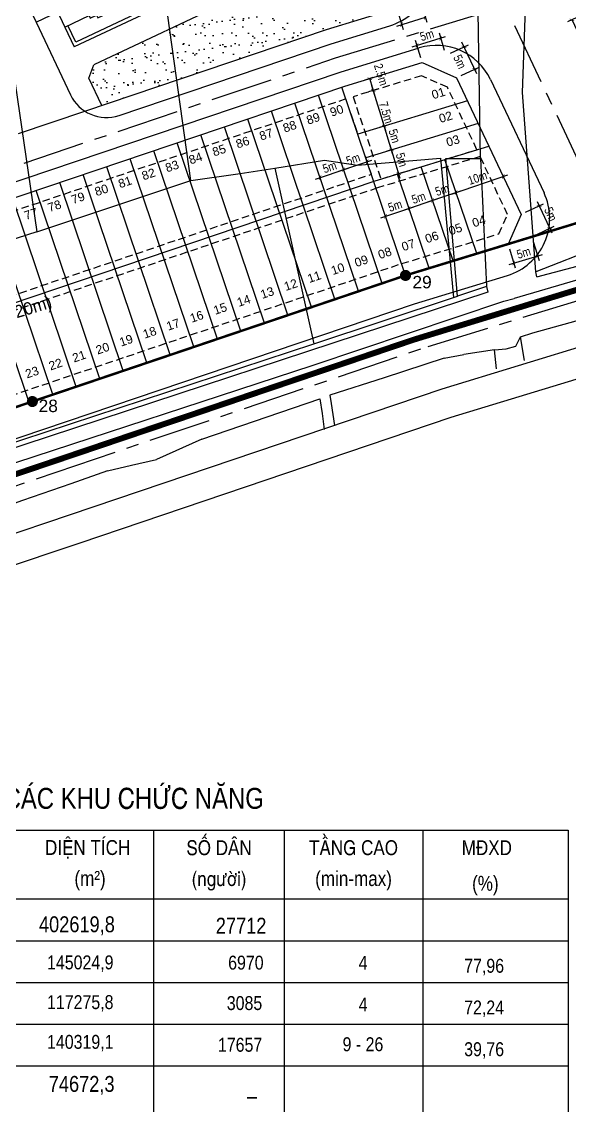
# Model space of a CAD drawing. Extents: x 597165 to 598689, y 1181586 to 1183364.
# Drawn here: x 597577.6 to 597688.1, y 1181884.2 to 1182102.6 of the extents above; entities that cross this region are included whole.
import ezdxf
from ezdxf.enums import TextEntityAlignment as Align

# ---------------------------------------------------------------- set-up
doc = ezdxf.new("R2010")
doc.units = 0
doc.header["$MEASUREMENT"] = 0
for name, pattern in [('CENTER', [2, 1.25, -0.25, 0.25, -0.25]), ('DASHED', [0.75, 0.5, -0.25]), ('LOGIOI', [4, 3, -1])]:
    doc.linetypes.add(name, pattern=pattern)
doc.layers.get('0').update_dxf_attribs({"linetype": 'CONTINUOUS'})
doc.layers.get('DEFPOINTS').update_dxf_attribs({"color": 8, "linetype": 'CONTINUOUS'})
for name, color, linetype in [('CGXD', 3, 'CONTINUOUS'), ('DIM-T', 7, 'CONTINUOUS'), ('DTEXT', 7, 'CONTINUOUS'), ('DTEXT-TENLO', 4, 'CONTINUOUS'), ('GT-QLO50-D', 6, 'CONTINUOUS'), ('HA-CAY-XANH-KO', 3, 'CONTINUOUS'), ('MOCRANH', 7, 'CONTINUOUS'), ('NEN-HT', 8, 'CONTINUOUS'), ('NET-04', 4, 'CONTINUOUS'), ('NET-LENGOAI', 4, 'CONTINUOUS'), ('NET-LETRONG', 5, 'CONTINUOUS'), ('NET-LO-GIOI-DIEN-GIOI', 7, 'CENTER'), ('NET-PLO', 2, 'CONTINUOUS'), ('NET-TIM', 2, 'CENTER'), ('RANH_QUY_HOACH', 7, 'LOGIOI'), ('RANHGIAODAT', 150, 'LOGIOI'), ('TEXT-SOLO', 7, 'CONTINUOUS')]:
    doc.layers.add(name, color=color, linetype=linetype)
doc.styles.add('AVO', font='VHELVEN.TTF')
doc.styles.add('VHEL-C-B', font='VHELVCB.TTF')
doc.styles.add('VHEL-C-R', font='VHELVCN.TTF')
doc.styles.add('VHELC-R', font='VHELVCN.TTF')
doc.styles.add('VHELVEB', font='VHELVEB.TTF')
doc.styles.add('VTIMES-R', font='VAPTIMN.TTF')
doc.dimstyles.new('TL1000', dxfattribs={"dimscale": 0, "dimtxt": 2, "dimasz": 0.7, "dimexe": 1, "dimexo": 1, "dimgap": 0.5, "dimtad": 1, "dimdec": 1, "dimzin": 12, "dimtxsty": 'VHEL-C-R', "dimblk1": 'ARCHTICK', "dimblk2": 'ARCHTICK', "dimsah": 1, "dimcen": -0.09, "dimdle": 1, "dimclrd": 256, "dimclre": 256, "dimclrt": 256, "dimazin": 3, "dimtfac": 0.005, "dimtdec": 1, "dimtix": 1, "dimtmove": 0, "dimatfit": 3, "dimtolj": 1, "dimtzin": 0})

# ---------------------------------------------------------------- blocks, each defined once
blk = doc.blocks.new('A$C4397129B')
at = {"layer": 'NET-04', "linetype": 'CONTINUOUS'}
for p, q in [((2.3, 20), (2.3, 19.4)), ((3.7, 20), (2.3, 20)), ((3.7, 20.6), (3.7, 20)), ((11.7, 20.6), (3.7, 20.6)), ((11.7, 20), (11.7, 20.6)), ((13.1, 20), (11.7, 20)), ((13.1, 19.4), (13.1, 20)), ((17.5, 20), (17.5, 19.4)), ((18.9, 20), (17.5, 20)), ((18.9, 20.6), (18.9, 20)), ((26.9, 20.6), (18.9, 20.6)), ((26.9, 20), (26.9, 20.6)), ((28.3, 20), (26.9, 20)), ((28.3, 19.4), (28.3, 20)), ((0, 19.4), (0, 1.2)), ((2.3, 19.4), (0, 19.4)), ((13.9, 19.4), (13.1, 19.4)), ((13.9, 16.5), (13.9, 19.4)), ((16.7, 19.4), (16.7, 16.5)), ((17.5, 19.4), (16.7, 19.4)), ((29.1, 19.4), (28.3, 19.4)), ((29.1, 14.3), (29.1, 19.4)), ((16.7, 16.5), (13.9, 16.5)), ((30.5, 14.3), (29.1, 14.3)), ((30.5, 2.7), (30.5, 14.3)), ((29.1, 2.7), (30.5, 2.7)), ((29.1, 1.2), (29.1, 2.7)), ((0, 1.2), (5.4, 1.2)), ((5.4, 1.2), (5.4, 0.6)), ((5.4, 0.6), (6.8, 0.6)), ((6.8, 0.6), (6.8, 0)), ((6.8, 0), (11.9, 0)), ((11.9, 2.1), (18.7, 2.1)), ((11.9, 0), (11.9, 2.1)), ((18.7, 2.1), (18.7, 0)), ((18.7, 0), (23.8, 0)), ((23.8, 0.6), (25.2, 0.6)), ((23.8, 0), (23.8, 0.6)), ((25.2, 1.2), (29.1, 1.2)), ((25.2, 0.6), (25.2, 1.2))]:
    blk.add_line(p, q, dxfattribs=at)
blk = doc.blocks.new('_ARCHTICK')
at = {"color": 0, "linetype": 'BYBLOCK', "const_width": 0.15}
blk.add_lwpolyline([(-0.5, -0.5), (0.5, 0.5)], dxfattribs=at)
blk = doc.blocks.new('*D492')
at = {"linetype": 'BYBLOCK'}
for p, q in [((597653.08, 1182077.08), (597651.11, 1182076.48)), ((597653.82, 1182071.03), (597651.77, 1182077.72)), ((597654.54, 1182072.3), (597652.57, 1182071.69))]:
    blk.add_line(p, q, dxfattribs=at)
at = {"layer": 'DEFPOINTS', "color": 0, "linetype": 'BYBLOCK'}
for p in [(597652.07, 1182076.77), (597654.04, 1182077.37), (597655.5, 1182072.59)]:
    blk.add_point(p, dxfattribs=at)
at = {"linetype": 'BYBLOCK', "xscale": 0.7, "yscale": 0.7, "zscale": 0.7}
for p, rotation in [((597652.07, 1182076.77), 106.9960551051379), ((597653.53, 1182071.99), 286.9960551051379)]:
    blk.add_blockref('_ARCHTICK', p, dxfattribs=dict(at, rotation=rotation))
at = {"linetype": 'BYBLOCK', "insert": (597654.13, 1182074.78), "char_height": 1.75, "attachment_point": 5, "rotation": 286.9961, "style": 'VHEL-C-R'}
blk.add_mtext('\\A1;5m', dxfattribs=at)
blk = doc.blocks.new('*D491')
at = {"linetype": 'BYBLOCK'}
for p, q in [((597652.36, 1182075.81), (597650.31, 1182082.51)), ((597650.97, 1182081.66), (597649.65, 1182081.26)), ((597653.08, 1182077.08), (597651.11, 1182076.48))]:
    blk.add_line(p, q, dxfattribs=at)
at = {"layer": 'DEFPOINTS', "color": 0, "linetype": 'BYBLOCK'}
for p in [(597650.61, 1182081.55), (597651.93, 1182081.95), (597654.04, 1182077.37)]:
    blk.add_point(p, dxfattribs=at)
at = {"linetype": 'BYBLOCK', "xscale": 0.7, "yscale": 0.7, "zscale": 0.7}
for p, rotation in [((597650.61, 1182081.55), 106.996055105138), ((597652.07, 1182076.77), 286.996055105138)]:
    blk.add_blockref('_ARCHTICK', p, dxfattribs=dict(at, rotation=rotation))
at = {"linetype": 'BYBLOCK', "insert": (597652.67, 1182079.57), "char_height": 1.75, "attachment_point": 5, "rotation": 286.9961, "style": 'VHEL-C-R'}
blk.add_mtext('\\A1;5m', dxfattribs=at)
blk = doc.blocks.new('*D490')
at = {"linetype": 'BYBLOCK'}
for p, q in [((597649.43, 1182089.03), (597647.46, 1182088.43)), ((597650.9, 1182080.59), (597648.12, 1182089.68)), ((597650.97, 1182081.66), (597649.65, 1182081.26))]:
    blk.add_line(p, q, dxfattribs=at)
at = {"layer": 'DEFPOINTS', "color": 0, "linetype": 'BYBLOCK'}
for p in [(597650.39, 1182089.33), (597648.41, 1182088.72), (597651.93, 1182081.95)]:
    blk.add_point(p, dxfattribs=at)
at = {"linetype": 'BYBLOCK', "xscale": 0.7, "yscale": 0.7, "zscale": 0.7}
for p, rotation in [((597648.41, 1182088.72), 106.996055105138), ((597650.61, 1182081.55), 286.996055105138)]:
    blk.add_blockref('_ARCHTICK', p, dxfattribs=dict(at, rotation=rotation))
at = {"linetype": 'BYBLOCK', "insert": (597651, 1182084.3), "char_height": 1.75, "attachment_point": 5, "rotation": 286.9961, "style": 'VHEL-C-R'}
blk.add_mtext('\\A1;7.5m', dxfattribs=at)
blk = doc.blocks.new('*D489')
at = {"linetype": 'BYBLOCK'}
for p, q in [((597648.33, 1182091.31), (597646.73, 1182090.82)), ((597648.71, 1182087.77), (597647.68, 1182091.11)), ((597649.43, 1182089.03), (597647.46, 1182088.43))]:
    blk.add_line(p, q, dxfattribs=at)
at = {"layer": 'DEFPOINTS', "color": 0, "linetype": 'BYBLOCK'}
for p in [(597647.68, 1182091.11), (597649.28, 1182091.6), (597650.39, 1182089.33)]:
    blk.add_point(p, dxfattribs=at)
at = {"linetype": 'BYBLOCK', "xscale": 0.7, "yscale": 0.7, "zscale": 0.7}
for p, rotation in [((597647.68, 1182091.11), 106.996055105138), ((597648.41, 1182088.72), 286.996055105138)]:
    blk.add_blockref('_ARCHTICK', p, dxfattribs=dict(at, rotation=rotation))
at = {"linetype": 'BYBLOCK', "insert": (597649.97, 1182091.93), "char_height": 1.75, "attachment_point": 5, "rotation": 286.9961, "style": 'VHEL-C-R'}
blk.add_mtext('\\A1;2.5m', dxfattribs=at)
blk = doc.blocks.new('*D488')
at = {"linetype": 'BYBLOCK'}
blk.add_line((597636.74, 1182070.87), (597643.37, 1182073.11), dxfattribs=at)
at = {"layer": 'DEFPOINTS', "color": 0, "linetype": 'BYBLOCK'}
for p in [(597642.42, 1182072.79), (597642.42, 1182072.79), (597637.68, 1182071.19)]:
    blk.add_point(p, dxfattribs=at)
at = {"linetype": 'BYBLOCK', "xscale": 0.7, "yscale": 0.7, "zscale": 0.7}
for p, rotation in [((597637.68, 1182071.19), 198.6650887032449), ((597642.42, 1182072.79), 18.66508870324494)]:
    blk.add_blockref('_ARCHTICK', p, dxfattribs=dict(at, rotation=rotation))
at = {"linetype": 'BYBLOCK', "insert": (597639.61, 1182073.31), "char_height": 1.75, "attachment_point": 5, "rotation": 18.6651, "style": 'VHEL-C-R'}
blk.add_mtext('\\A1;5m', dxfattribs=at)
blk = doc.blocks.new('*D487')
at = {"linetype": 'BYBLOCK'}
blk.add_line((597641.47, 1182072.47), (597648.11, 1182074.71), dxfattribs=at)
at = {"layer": 'DEFPOINTS', "color": 0, "linetype": 'BYBLOCK'}
for p in [(597647.16, 1182074.39), (597647.16, 1182074.39), (597642.42, 1182072.79)]:
    blk.add_point(p, dxfattribs=at)
at = {"linetype": 'BYBLOCK', "xscale": 0.7, "yscale": 0.7, "zscale": 0.7}
for p, rotation in [((597647.16, 1182074.39), 18.66508870324494), ((597642.42, 1182072.79), 198.6650887032449)]:
    blk.add_blockref('_ARCHTICK', p, dxfattribs=dict(at, rotation=rotation))
at = {"linetype": 'BYBLOCK', "insert": (597644.34, 1182074.91), "char_height": 1.75, "attachment_point": 5, "rotation": 18.6651, "style": 'VHEL-C-R'}
blk.add_mtext('\\A1;5m', dxfattribs=at)
blk = doc.blocks.new('*D229')
at = {"linetype": 'BYBLOCK'}
blk.add_line((597649.92, 1182063.08), (597656.55, 1182065.32), dxfattribs=at)
at = {"layer": 'DEFPOINTS', "color": 0, "linetype": 'BYBLOCK'}
for p in [(597655.61, 1182065), (597655.61, 1182065), (597650.87, 1182063.4)]:
    blk.add_point(p, dxfattribs=at)
at = {"linetype": 'BYBLOCK', "xscale": 0.7, "yscale": 0.7, "zscale": 0.7}
for p, rotation in [((597655.61, 1182065), 18.66508870324489), ((597650.87, 1182063.4), 198.6650887032449)]:
    blk.add_blockref('_ARCHTICK', p, dxfattribs=dict(at, rotation=rotation))
at = {"linetype": 'BYBLOCK', "insert": (597652.79, 1182065.52), "char_height": 1.75, "attachment_point": 5, "rotation": 18.6651, "style": 'VHEL-C-R'}
blk.add_mtext('\\A1;5m', dxfattribs=at)
blk = doc.blocks.new('*D228')
at = {"linetype": 'BYBLOCK'}
blk.add_line((597654.66, 1182064.68), (597661.29, 1182066.92), dxfattribs=at)
at = {"layer": 'DEFPOINTS', "color": 0, "linetype": 'BYBLOCK'}
for p in [(597655.61, 1182065), (597660.34, 1182066.6), (597660.34, 1182066.6)]:
    blk.add_point(p, dxfattribs=at)
at = {"linetype": 'BYBLOCK', "xscale": 0.7, "yscale": 0.7, "zscale": 0.7}
for p, rotation in [((597660.34, 1182066.6), 18.66508870324489), ((597655.61, 1182065), 198.6650887032449)]:
    blk.add_blockref('_ARCHTICK', p, dxfattribs=dict(at, rotation=rotation))
at = {"linetype": 'BYBLOCK', "insert": (597657.53, 1182067.12), "char_height": 1.75, "attachment_point": 5, "rotation": 18.6651, "style": 'VHEL-C-R'}
blk.add_mtext('\\A1;5m', dxfattribs=at)
blk = doc.blocks.new('*D227')
at = {"linetype": 'BYBLOCK'}
blk.add_line((597659.4, 1182066.28), (597666.03, 1182068.52), dxfattribs=at)
at = {"layer": 'DEFPOINTS', "color": 0, "linetype": 'BYBLOCK'}
for p in [(597665.08, 1182068.2), (597665.08, 1182068.2), (597660.34, 1182066.6)]:
    blk.add_point(p, dxfattribs=at)
at = {"linetype": 'BYBLOCK', "xscale": 0.7, "yscale": 0.7, "zscale": 0.7}
for p, rotation in [((597660.34, 1182066.6), 198.6650887032449), ((597665.08, 1182068.2), 18.66508870324489)]:
    blk.add_blockref('_ARCHTICK', p, dxfattribs=dict(at, rotation=rotation))
at = {"linetype": 'BYBLOCK', "insert": (597662.27, 1182068.72), "char_height": 1.75, "attachment_point": 5, "rotation": 18.6651, "style": 'VHEL-C-R'}
blk.add_mtext('\\A1;5m', dxfattribs=at)
blk = doc.blocks.new('*D226')
at = {"linetype": 'BYBLOCK'}
blk.add_line((597664.13, 1182067.88), (597675.53, 1182071.73), dxfattribs=at)
at = {"layer": 'DEFPOINTS', "color": 0, "linetype": 'BYBLOCK'}
for p in [(597674.58, 1182071.41), (597674.58, 1182071.41), (597665.08, 1182068.2)]:
    blk.add_point(p, dxfattribs=at)
at = {"linetype": 'BYBLOCK', "xscale": 0.7, "yscale": 0.7, "zscale": 0.7}
for p, rotation in [((597674.58, 1182071.41), 18.66508870324489), ((597665.08, 1182068.2), 198.6650887032449)]:
    blk.add_blockref('_ARCHTICK', p, dxfattribs=dict(at, rotation=rotation))
at = {"linetype": 'BYBLOCK', "insert": (597669.39, 1182071.13), "char_height": 1.75, "attachment_point": 5, "rotation": 18.6651, "style": 'VHEL-C-R'}
blk.add_mtext('\\A1;10m', dxfattribs=at)
blk = doc.blocks.new('*D65')
at = {"linetype": 'BYBLOCK'}
for p, q in [((597653.39, 1182104.36), (597654.41, 1182101.04)), ((597658.17, 1182105.82), (597659.19, 1182102.5)), ((597653.16, 1182101.7), (597658.9, 1182103.46))]:
    blk.add_line(p, q, dxfattribs=at)
at = {"layer": 'DEFPOINTS', "color": 0, "linetype": 'BYBLOCK'}
for p in [(597657.88, 1182106.78), (597653.1, 1182105.32), (597658.9, 1182103.46)]:
    blk.add_point(p, dxfattribs=at)
at = {"linetype": 'BYBLOCK', "xscale": 0.7, "yscale": 0.7, "zscale": 0.7}
for p, rotation in [((597654.11, 1182102), 196.9960551121711), ((597658.9, 1182103.46), 16.9960551121711)]:
    blk.add_blockref('_ARCHTICK', p, dxfattribs=dict(at, rotation=rotation))
at = {"linetype": 'BYBLOCK', "insert": (597655.8, 1182105.45), "char_height": 1.75, "attachment_point": 5, "rotation": 16.9961, "style": 'VHEL-C-R'}
blk.add_mtext('\\A1;5m', dxfattribs=at)
blk = doc.blocks.new('*D64')
at = {"linetype": 'BYBLOCK'}
for p, q in [((597663.96, 1182096.24), (597667.58, 1182097.95)), ((597669.24, 1182092.1), (597666.25, 1182098.43)), ((597666.1, 1182091.72), (597669.72, 1182093.43))]:
    blk.add_line(p, q, dxfattribs=at)
at = {"layer": 'DEFPOINTS', "color": 0, "linetype": 'BYBLOCK'}
for p in [(597663.06, 1182095.81), (597666.68, 1182097.52), (597665.19, 1182091.29)]:
    blk.add_point(p, dxfattribs=at)
at = {"linetype": 'BYBLOCK', "xscale": 0.7, "yscale": 0.7, "zscale": 0.7}
for p, rotation in [((597666.68, 1182097.52), 115.2825172538964), ((597668.81, 1182093), 295.2825172538964)]:
    blk.add_blockref('_ARCHTICK', p, dxfattribs=dict(at, rotation=rotation))
at = {"linetype": 'BYBLOCK', "insert": (597665.83, 1182094.52), "char_height": 1.75, "attachment_point": 5, "rotation": 295.2825, "style": 'VHEL-C-R'}
blk.add_mtext('\\A1;5m', dxfattribs=at)
blk = doc.blocks.new('*D63')
at = {"linetype": 'BYBLOCK'}
for p, q in [((597662.77, 1182096.77), (597661.71, 1182100.24)), ((597656.26, 1182097.53), (597662.96, 1182099.57)), ((597657.99, 1182095.31), (597656.93, 1182098.78))]:
    blk.add_line(p, q, dxfattribs=at)
at = {"layer": 'DEFPOINTS', "color": 0, "linetype": 'BYBLOCK'}
for p in [(597662, 1182099.28), (597663.06, 1182095.81), (597658.28, 1182094.35)]:
    blk.add_point(p, dxfattribs=at)
at = {"linetype": 'BYBLOCK', "xscale": 0.7, "yscale": 0.7, "zscale": 0.7}
for p, rotation in [((597657.22, 1182097.82), 196.9960551177175), ((597662, 1182099.28), 16.99605511771747)]:
    blk.add_blockref('_ARCHTICK', p, dxfattribs=dict(at, rotation=rotation))
at = {"linetype": 'BYBLOCK', "insert": (597659.2, 1182099.88), "char_height": 1.75, "attachment_point": 5, "rotation": 16.9961, "style": 'VHEL-C-R'}
blk.add_mtext('\\A1;5m', dxfattribs=at)
blk = doc.blocks.new('*D62')
at = {"linetype": 'BYBLOCK'}
for p, q in [((597679.09, 1182064.21), (597682.71, 1182065.92)), ((597681.38, 1182066.4), (597684.37, 1182060.07)), ((597681.23, 1182059.69), (597684.84, 1182061.4))]:
    blk.add_line(p, q, dxfattribs=at)
at = {"layer": 'DEFPOINTS', "color": 0, "linetype": 'BYBLOCK'}
for p in [(597678.19, 1182063.78), (597683.94, 1182060.97), (597680.32, 1182059.26)]:
    blk.add_point(p, dxfattribs=at)
at = {"linetype": 'BYBLOCK', "xscale": 0.7, "yscale": 0.7, "zscale": 0.7}
for p, rotation in [((597681.8, 1182065.49), 115.2825172527569), ((597683.94, 1182060.97), 295.2825172527569)]:
    blk.add_blockref('_ARCHTICK', p, dxfattribs=dict(at, rotation=rotation))
at = {"linetype": 'BYBLOCK', "insert": (597684.13, 1182063.83), "char_height": 1.75, "attachment_point": 5, "rotation": 295.2825, "style": 'VHEL-C-R'}
blk.add_mtext('\\A1;5m', dxfattribs=at)
blk = doc.blocks.new('*D61')
at = {"linetype": 'BYBLOCK'}
for p, q in [((597680.62, 1182058.31), (597681.78, 1182054.48)), ((597675.83, 1182056.84), (597677, 1182053.02)), ((597675.75, 1182053.68), (597682.45, 1182055.73))]:
    blk.add_line(p, q, dxfattribs=at)
at = {"layer": 'DEFPOINTS', "color": 0, "linetype": 'BYBLOCK'}
for p in [(597680.32, 1182059.26), (597675.54, 1182057.8), (597681.49, 1182055.44)]:
    blk.add_point(p, dxfattribs=at)
at = {"linetype": 'BYBLOCK', "xscale": 0.7, "yscale": 0.7, "zscale": 0.7}
for p, rotation in [((597676.71, 1182053.98), 196.9960551071214), ((597681.49, 1182055.44), 16.99605510712146)]:
    blk.add_blockref('_ARCHTICK', p, dxfattribs=dict(at, rotation=rotation))
at = {"linetype": 'BYBLOCK', "insert": (597678.69, 1182056.04), "char_height": 1.75, "attachment_point": 5, "rotation": 16.9961, "style": 'VHEL-C-R'}
blk.add_mtext('\\A1;5m', dxfattribs=at)
blk = doc.blocks.new('*D60')
at = {"linetype": 'BYBLOCK'}
for p, q in [((597691.15, 1182104.25), (597687.53, 1182102.54)), ((597691, 1182097.54), (597688.43, 1182102.97)), ((597693.28, 1182099.73), (597689.67, 1182098.02))]:
    blk.add_line(p, q, dxfattribs=at)
at = {"layer": 'DEFPOINTS', "color": 0, "linetype": 'BYBLOCK'}
for p in [(597692.05, 1182104.67), (597688.43, 1182102.97), (597694.19, 1182100.15)]:
    blk.add_point(p, dxfattribs=at)
at = {"linetype": 'BYBLOCK', "xscale": 0.7, "yscale": 0.7, "zscale": 0.7}
for p, rotation in [((597688.43, 1182102.97), 115.2825172514839), ((597690.57, 1182098.44), 295.2825172514839)]:
    blk.add_blockref('_ARCHTICK', p, dxfattribs=dict(at, rotation=rotation))
at = {"linetype": 'BYBLOCK', "insert": (597692.52, 1182101.88), "char_height": 1.75, "attachment_point": 5, "rotation": 295.2825, "style": 'VHEL-C-R'}
blk.add_mtext('\\A1;5m', dxfattribs=at)

msp = doc.modelspace()

# ---------------------------------------------------------------- hatches: boundary and pattern name
at = {"layer": 'HA-CAY-XANH-KO'}
h = msp.add_hatch(dxfattribs=at)
h.set_pattern_fill('AR-SAND', color=256, scale=2, angle=359.765823, style=0)
h.set_pattern_definition([(37.26582263, (0, 0), (-0.11023521, 3.854130278), [0, -3.04, 0, -3.4, 0, -3.25]), (7.26582263, (0, 0), (3.562592942, 5.629778284), [0, -1.64, 0, -2.74, 0, -1.05]), (327.26582263, (-2.46, 0.01), (6.228277961, -0.014137947), [0, -1, 0, -3.6, 0, -4.7]), (317.26582263, (-2.46, 0.01), (6.019377384, 1.73076346), [0, -0.5, 0, -2.36, 0, -2.7])])
h.paths.add_polyline_path([(597574.6562, 1182079.2724), (597569.0032, 1182091.2409), (597566.3406, 1182092.1951), (597512.0878, 1182066.5702), (597511.1336, 1182063.9076), (597513.6156, 1182058.6527)])
h.paths.add_polyline_path([(597638.9698, 1182100.9977), (597653.0986, 1182105.3162), (597654.1407, 1182107.6723), (597649.0099, 1182118.5352), (597646.3473, 1182119.4895), (597592.0945, 1182093.8645), (597591.1403, 1182091.202), (597593.7314, 1182085.716)])

# ---------------------------------------------------------------- linework, layer by layer
at = {"layer": 'CGXD', "linetype": 'DASHED', "ltscale": 3}
for points in [[(597663.3318, 1182089.382), (597658.1179, 1182091.6882), (597644.3227, 1182087.4716), (597649.9257, 1182070.885), (597669.275, 1182076.7992)], [(597648.0133, 1182071.8594), (597642.8927, 1182087.0179), (597486.325, 1182034.1289), (597447.1813, 1182018.0054), (597442.9259, 1182015.5157), (597442.0231, 1182013.1838), (597448.2155, 1182000.0733), (597454.3023, 1182003.6344), (597491.9381, 1182019.1368)], [(597654.1285, 1182053.8703), (597673.7172, 1182059.8577), (597675.4386, 1182063.7495), (597669.9223, 1182075.4285), (597649.2287, 1182069.1034), (597492.9906, 1182016.3258), (597455.6375, 1182000.9398), (597449.5018, 1181997.35), (597454.8574, 1181986.0112), (597459.0385, 1181984.3924), (597462.7584, 1181986.5688), (597498.6037, 1182001.3337)]]:
    msp.add_lwpolyline(points, close=True, dxfattribs=at)
at = {"layer": 'DTEXT', "color": 5}
for p, q in [((597465.3123, 1181939.8144), (597687.6639, 1181939.8006)), ((597687.6639, 1181939.7989), (597687.6696, 1181804.1161)), ((597465.3123, 1181925.9497), (597687.6642, 1181925.9359)), ((597465.3123, 1181917.5497), (597687.6644, 1181917.5359)), ((597465.3169, 1181892.3552), (597687.5959, 1181892.3397)), ((597465.3169, 1181892.3552), (597687.6693, 1181892.3414)), ((597465.3169, 1181892.3552), (597687.5959, 1181892.3397)), ((597465.3169, 1181892.3552), (597687.6693, 1181892.3414)), ((597465.3169, 1181892.3552), (597687.6685, 1181892.3406))]:
    msp.add_line(p, q, dxfattribs=at)
at = {"layer": 'DTEXT', "color": 3}
for p, q in [((597604.1175, 1181939.7804), (597604.1232, 1181804.1161)), ((597630.4509, 1181939.7494), (597630.4565, 1181804.1161)), ((597658.3976, 1181939.7989), (597658.4032, 1181804.1161)), ((597465.3129, 1181909.1507), (597687.6645, 1181909.136)), ((597465.3871, 1181909.1516), (597687.6648, 1181909.1369)), ((597465.3872, 1181900.7534), (597687.6649, 1181900.7387))]:
    msp.add_line(p, q, dxfattribs=at)
at = {"layer": 'GT-QLO50-D'}
for p, q in [((597664.0811, 1182022.9282), (597703.5881, 1182035.0037)), ((597589.3395, 1181997.6803), (597664.0811, 1182022.9282)), ((597510.0341, 1181970.8907), (597589.3395, 1181997.6803))]:
    msp.add_line(p, q, dxfattribs=at)
at = {"layer": 'HA-CAY-XANH-KO'}
for p, q in [((597646.3473, 1182119.4895), (597592.0945, 1182093.8645)), ((597591.1403, 1182091.202), (597592.0945, 1182093.8645)), ((597593.7314, 1182085.716), (597591.1403, 1182091.202))]:
    msp.add_line(p, q, dxfattribs=at)
at = {"layer": 'MOCRANH'}
msp.add_lwpolyline([(597340.2111, 1182461.6352), (597341.3721, 1182437.3595), (597345.3594, 1182366.2568), (597347.4489, 1182325.7368), (597346.6708, 1182267.2097), (597396.7196, 1181936.6184), (597442.3642, 1181957.8696), (597465.633, 1181971.3486), (597501.0995, 1181986.0417), (597656.5869, 1182038.5657), (597738.2962, 1182063.5406), (597807.4868, 1182085.32), (597867.7896, 1182104.3029), (597882.6286, 1182108.9741), (597915.464, 1182119.3104), (597990.1043, 1182142.8066), (598023.5178, 1182153.3249), (598090.3046, 1182174.3489), (598179.3376, 1182202.3758), (598297.3967, 1182239.54), (598213.8261, 1182511.342)], dxfattribs=at)
msp.add_lwpolyline([(597340.2111, 1182461.6352), (597341.3721, 1182437.3595), (597345.3594, 1182366.2568), (597347.4489, 1182325.7368), (597346.6708, 1182267.2097), (597396.7196, 1181936.6184), (597442.3642, 1181957.8696), (597465.633, 1181971.3486), (597501.0995, 1181986.0417), (597656.5869, 1182038.5657), (597738.2962, 1182063.5406), (597807.4868, 1182085.32), (597867.7896, 1182104.3029), (597882.6286, 1182108.9741), (597915.464, 1182119.3104), (597990.1043, 1182142.8066), (598023.5178, 1182153.3249), (598090.3046, 1182174.3489), (598179.3376, 1182202.3758), (598297.3967, 1182239.54), (598213.8261, 1182511.342)], dxfattribs=at)
for points, const_width in [([(597654.3356, 1182051.4902, 1), (597655.4525, 1182051.4902, 1)], 1.1169), ([(597654.6148, 1182051.4902, 1), (597655.1733, 1182051.4902, 1)], 0.5585), ([(597579.18, 1182026.1024, 1), (597580.2969, 1182026.1024, 1)], 1.1169), ([(597579.4592, 1182026.1024, 1), (597580.0177, 1182026.1024, 1)], 0.5585)]:
    msp.add_lwpolyline(points, format="xyb", close=True, dxfattribs=dict(at, const_width=const_width))
at = {"layer": 'NEN-HT', "linetype": 'CONTINUOUS'}
for p, q in [((597670, 1182075.02), (597669.52, 1182104.66)), ((597611.68, 1182070.59), (597607, 1182103.73)), ((597670, 1182075.02), (597671.19, 1182049.26)), ((597628.54, 1182073.1), (597636.45, 1182037.7)), ((597580.64, 1182060.24), (597611.68, 1182070.59)), ((597732.5, 1182063.25), (597676.76, 1182046.87)), ((597580.64, 1182060.24), (597541.04, 1182047.78)), ((597681.37, 1182051.19), (597703.94, 1182057.26)), ((597681.37, 1182051.19), (597681.11, 1182052.23)), ((597671.44, 1182048.13), (597551.68, 1182008.71)), ((597671.19, 1182049.26), (597665.35, 1182047.31)), ((597671.19, 1182049.26), (597671.44, 1182048.13)), ((597636.32, 1182033.45), (597674.7, 1182046.34)), ((597636.45, 1182037.7), (597664.58, 1182047.06)), ((597664.58, 1182047.06), (597665.35, 1182047.31)), ((597674.7, 1182046.34), (597676.76, 1182046.87)), ((597677.09, 1182037.23), (597678.08, 1182039.14)), ((597551.36, 1182009.76), (597636.45, 1182037.7)), ((597672.81, 1182036.49), (597675.17, 1182036.68)), ((597675.17, 1182036.68), (597677.09, 1182037.23)), ((597662.69, 1182034.8), (597650.61, 1182030.9)), ((597662.69, 1182034.8), (597666.62, 1182035.6)), ((597556.42, 1182007.32), (597636.32, 1182033.45)), ((597613.89, 1182018.51), (597604.74, 1182014.45)), ((597599.73, 1182013.28), (597604.74, 1182014.45)), ((597594.86, 1182012.15), (597587.5, 1182009.54)), ((597587.5, 1182009.54), (597577.72, 1182006.17)), ((597577.72, 1182006.17), (597567.01, 1182002.28))]:
    msp.add_line(p, q, dxfattribs=at)
for points in [[(597599.12, 1182167.25), (597566.14, 1182159.15), (597580.64, 1182060.24)], [(597693.86, 1182057.16), (597681.11, 1182052.23), (597678.47, 1182088.33), (597680.5, 1182144.58)], [(597628.54, 1182073.1), (597638.6, 1182074.67), (597645.24, 1182073.71), (597661.92, 1182075.11), (597664.58, 1182047.06)], [(597665.35, 1182047.31), (597662.99, 1182075.06), (597670, 1182075.02)], [(597611.68, 1182070.59), (597621.61, 1182072.02), (597628.54, 1182073.1)], [(597678.86, 1182034.33), (597678.08, 1182039.14), (597680.51, 1182039.96), (597708.64, 1182047.7)], [(597673.23, 1182032.66), (597672.81, 1182036.49), (597666.62, 1182035.6)], [(597650.61, 1182030.9), (597639.62, 1182027.35), (597639.93, 1182025.7), (597640.6, 1182021.3)], [(597613.89, 1182018.51), (597637.64, 1182026.65), (597638.13, 1182023.66), (597638.53, 1182020.49)], [(597594.86, 1182012.15), (597594.86, 1182012.16), (597599.73, 1182013.28)]]:
    msp.add_lwpolyline(points, dxfattribs=at)
at = {"layer": 'NET-04'}
for p, q in [((597642.3758, 1182123.9174), (597588.4847, 1182098.4634)), ((597588.4847, 1182098.4634), (597586.9045, 1182101.8089))]:
    msp.add_line(p, q, dxfattribs=at)
at = {"layer": 'NET-04', "color": 2}
for p in [(597643.3077, 1182123.5834), (597586.2715, 1182101.51)]:
    msp.add_line(p, (597588.1507, 1182097.5314), dxfattribs=at)
msp.add_lwpolyline([(597566.9417, 1182096.0794), (597571.0989, 1182098.043), (597567.2552, 1182106.1809), (597576.659, 1182110.6225), (597580.5027, 1182102.4846), (597584.8429, 1182104.5346)], dxfattribs=at)
at = {"layer": 'NET-LENGOAI', "ltscale": 20}
for p, q in [((597580.5027, 1182102.4846), (597587.4, 1182087.8817)), ((597639.8885, 1182098.1415), (597651.7058, 1182101.7535)), ((597597.194, 1182083.7192), (597639.8885, 1182098.1415)), ((597641.7259, 1182092.4291), (597657.6374, 1182097.2925)), ((597484.3955, 1182039.2825), (597641.7259, 1182092.4291)), ((597671.9956, 1182090.9416), (597682.7853, 1182068.0978)), ((597656.7315, 1182045.7778), (597675.4424, 1182051.4969)), ((597501.5856, 1181993.3691), (597656.7315, 1182045.7778)), ((597662.2437, 1182028.6406), (597701.8128, 1182040.7351)), ((597587.4193, 1182003.3647), (597662.2437, 1182028.6406)), ((597507.9234, 1181976.5108), (597587.4193, 1182003.3647))]:
    msp.add_line(p, q, dxfattribs=at)
at = {"layer": 'NET-LENGOAI', "color": 1}
msp.add_line((597576.9704, 1182080.0541), (597590.3166, 1182084.5625), dxfattribs=at)
at = {"layer": 'NET-LENGOAI', "ltscale": 20}
for centre, radius, start, end in [((597648.1982, 1182113.2294), 12, 286.996055, 25.282521), ((597661.145, 1182085.8166), 12, 25.282517, 106.996055), ((597594.6337, 1182091.2984), 8, 205.28252, 288.665089), ((597671.9347, 1182062.9728), 12, 286.996055, 25.282517)]:
    msp.add_arc(centre, radius, start, end, dxfattribs=at)
at = {"layer": 'NET-LETRONG'}
for p, q in [((597638.9698, 1182100.9977), (597653.0986, 1182105.3162)), ((597590.3166, 1182084.5625), (597638.9698, 1182100.9977)), ((597642.6446, 1182089.5729), (597658.2776, 1182094.3512)), ((597658.2776, 1182094.3512), (597665.1946, 1182091.2916)), ((597665.1946, 1182091.2916), (597678.1873, 1182063.7837)), ((597485.448, 1182036.4715), (597642.6446, 1182089.5729)), ((597678.1873, 1182063.7837), (597675.5411, 1182057.8011)), ((597675.5411, 1182057.8011), (597654.8941, 1182051.4902)), ((597654.8941, 1182051.4902), (597499.4807, 1181998.9912))]:
    msp.add_line(p, q, dxfattribs=at)
at = {"layer": 'NET-LO-GIOI-DIEN-GIOI', "color": 5, "ltscale": 20, "const_width": 0.5, "flags": 128}
msp.add_lwpolyline([(597394.7823, 1181949.4153), (597440.9258, 1181970.8988), (597464.1642, 1181984.3602), (597499.4807, 1181998.9912), (597654.8941, 1182051.4902), (597736.5872, 1182076.4601), (597805.7842, 1182098.2415), (597866.087, 1182117.2244), (597880.926, 1182121.8956), (597913.7615, 1182132.2319), (597988.4017, 1182155.7281), (598021.8152, 1182166.2465), (598088.6021, 1182187.2704), (598177.635, 1182215.2974), (598293.6241, 1182251.8099)], dxfattribs=at)
at = {"layer": 'NET-PLO'}
for p, q in [((597654.8941, 1182051.4902), (597642.0926, 1182089.3864)), ((597650.157, 1182049.89), (597637.3556, 1182087.7862)), ((597640.683, 1182046.6896), (597627.8816, 1182084.5859)), ((597645.42, 1182048.2898), (597632.6186, 1182086.186)), ((597635.946, 1182045.0895), (597623.1445, 1182082.9857)), ((597631.2089, 1182043.4893), (597618.4075, 1182081.3855)), ((597621.7349, 1182040.2889), (597608.9334, 1182078.1851)), ((597626.4719, 1182041.8891), (597613.6705, 1182079.7853)), ((597616.9978, 1182038.6887), (597604.1964, 1182076.585)), ((597612.2608, 1182037.0886), (597599.4594, 1182074.9848)), ((597669.245, 1182055.8766), (597662.8416, 1182074.8328)), ((597602.7868, 1182033.8882), (597589.9853, 1182071.7844)), ((597607.5238, 1182035.4884), (597594.7224, 1182073.3846)), ((597659.6777, 1182052.9523), (597653.2743, 1182071.9085)), ((597664.4614, 1182054.4145), (597658.0579, 1182073.3706)), ((597598.0497, 1182032.288), (597585.2483, 1182070.1842)), ((597593.3127, 1182030.6879), (597580.5113, 1182068.5841)), ((597583.8387, 1182027.4875), (597571.0372, 1182065.3837)), ((597588.5757, 1182029.0877), (597575.7743, 1182066.9839)), ((597579.1016, 1182025.8873), (597566.3002, 1182063.7835))]:
    msp.add_line(p, q, dxfattribs=at)
for points in [[(597667.3751, 1182086.6752), (597645.2889, 1182079.9244)], [(597669.5331, 1182082.1064), (597646.8898, 1182075.1854)], [(597448.8587, 1181998.7117), (597454.9699, 1182002.2871), (597492.4643, 1182017.7313), (597648.7694, 1182070.5315), (597671.691, 1182077.5376)]]:
    msp.add_lwpolyline(points, dxfattribs=at)
at = {"layer": 'NET-TIM', "ltscale": 10}
for p, q in [((597420.5607, 1182644.3497), (597701.2928, 1182049.9871)), ((597640.8072, 1182095.2853), (597722.9581, 1182120.3951)), ((597483.3431, 1182042.0935), (597640.8072, 1182095.2853)), ((597659.4876, 1182037.2092), (597699.1497, 1182049.3321)), ((597584.539, 1182011.8913), (597659.4876, 1182037.2092)), ((597504.7574, 1181984.941), (597584.539, 1182011.8913))]:
    msp.add_line(p, q, dxfattribs=at)
at = {"layer": 'RANH_QUY_HOACH', "color": 1, "linetype": 'DASHED', "ltscale": 20, "const_width": 1.2, "flags": 128}
msp.add_lwpolyline([(598213.8261, 1182511.342), (598335.1729, 1182835.3919), (598344.6661, 1182860.743), (597547.8605, 1183222.9796), (597536.9709, 1183198.2708), (597494.1637, 1183101.1393), (597439.7212, 1182974.4588), (597407.6696, 1182885.2338), (597394.7271, 1182848.3776), (597374.3757, 1182758.7003), (597340.8217, 1182551.4599), (597340.2111, 1182461.6352), (597341.3721, 1182437.3595), (597345.3594, 1182366.2568), (597347.4489, 1182325.7368), (597346.6708, 1182267.2097), (597396.7196, 1181936.6184), (597442.3642, 1181957.8696), (597465.633, 1181971.3486), (597501.0995, 1181986.0417), (597656.5869, 1182038.5657), (597738.2962, 1182063.5406), (597807.4868, 1182085.32), (597867.7896, 1182104.3029), (597882.6286, 1182108.9741), (597915.464, 1182119.3104), (597990.1043, 1182142.8066), (598023.5178, 1182153.3249), (598090.3046, 1182174.3489), (598179.3376, 1182202.3758), (598297.3967, 1182239.54)], close=True, dxfattribs=at)
at = {"layer": 'RANH_QUY_HOACH', "color": 1, "linetype": 'CONTINUOUS', "ltscale": 20, "flags": 128}
msp.add_lwpolyline([(597340.2111, 1182461.6352), (597341.3721, 1182437.3595), (597345.3594, 1182366.2568), (597347.4489, 1182325.7368), (597346.6708, 1182267.2097), (597396.7196, 1181936.6184), (597442.3642, 1181957.8696), (597465.633, 1181971.3486), (597501.0995, 1181986.0417), (597656.5869, 1182038.5657), (597738.2962, 1182063.5406), (597807.4868, 1182085.32), (597867.7896, 1182104.3029), (597882.6286, 1182108.9741), (597915.464, 1182119.3104), (597990.1043, 1182142.8066), (598023.5178, 1182153.3249), (598090.3046, 1182174.3489), (598179.3376, 1182202.3758), (598297.3967, 1182239.54), (598213.8261, 1182511.342)], dxfattribs=at)
at = {"layer": 'RANHGIAODAT', "color": 160, "linetype": 'CONTINUOUS', "ltscale": 2.5}
msp.add_lwpolyline([(597340.2111, 1182461.6352), (597341.3721, 1182437.3595), (597345.3594, 1182366.2568), (597347.4489, 1182325.7368), (597346.6708, 1182267.2097), (597346.6708, 1182267.2097), (597346.6708, 1182267.2097), (597394.7823, 1181949.4153), (597394.7823, 1181949.4153), (597440.9258, 1181970.8988), (597463.8711, 1181984.3234), (597499.4807, 1181998.9912), (597654.8941, 1182051.4902), (597736.5872, 1182076.4601), (597805.7842, 1182098.2415), (597866.087, 1182117.2244), (597880.926, 1182121.8956), (597913.7615, 1182132.2319), (597988.4017, 1182155.7281), (598021.8152, 1182166.2465), (598088.6021, 1182187.2704), (598177.635, 1182215.2974), (598293.6241, 1182251.8099), (598213.8261, 1182511.342)], dxfattribs=at)

# ---------------------------------------------------------------- block references
at = {"layer": 'NET-04', "rotation": 25.28251724764712}
msp.add_blockref('A$C4397129B', (597586.784, 1182100.4249), dxfattribs=at)

# ---------------------------------------------------------------- texts
at = {"layer": 'DTEXT'}
for s, height, style, p in [(' BAÛNG CHÆ TIEÂU KTKT CAÙC KHU CHÖÙC NAÊNG ', 4.2, 'VHELC-R', (597574.9318, 1181944.0975)), ('DIEÄN TÍCH ', 3, 'VHEL-C-R', (597591.3549, 1181934.7963)), ('SOÁ DAÂN', 3, 'VHEL-C-R', (597617.3386, 1181934.7653)), ('TAÀNG CAO', 3, 'VHEL-C-R', (597644.426, 1181934.7653)), ('MÑXD', 3, 'VHEL-C-R', (597671.2693, 1181934.7653)), ('(m²)', 3, 'VHEL-C-R', (597591.3549, 1181928.5797)), ('(min-max)', 3, 'VHEL-C-R', (597644.426, 1181928.5487)), ('(ngöôøi)', 3, 'VHEL-C-R', (597617.3386, 1181928.5487))]:
    msp.add_text(s, height=height, dxfattribs=dict(at, style=style)).set_placement(p, align=Align.CENTER)
for s, height, style, p in [('(%)', 3, 'VHEL-C-R', (597673.6439, 1181927.5919)), ('402619,8', 3.2, 'VHELC-R', (597596.3556, 1181919.2421)), ('27712', 3.2, 'VHEL-C-B', (597626.8758, 1181918.9533)), ('145024,9', 2.8, 'VHELC-R', (597596.0773, 1181911.7688)), ('6970', 2.8, 'VHEL-C-R', (597626.3081, 1181911.7186)), ('4', 2.8, 'VHEL-C-R', (597647.2483, 1181911.6798)), ('77,96', 2.8, 'VHEL-C-R', (597674.7409, 1181911.087)), ('117275,8', 2.8, 'VHELC-R', (597596.0773, 1181903.7688)), ('3085', 2.8, 'VHEL-C-R', (597626.0331, 1181903.5761)), ('4', 2.8, 'VHEL-C-R', (597647.2487, 1181903.2809)), ('72,24', 2.8, 'VHEL-C-R', (597674.7344, 1181902.6882)), ('140319,1', 2.8, 'VHELC-R', (597596.0773, 1181895.7688)), ('17657', 2.8, 'VHEL-C-R', (597626.0326, 1181895.1788)), ('9 - 26', 2.8, 'VHEL-C-R', (597650.4207, 1181895.2861)), ('39,76', 2.8, 'VHEL-C-R', (597674.74, 1181894.29)), ('74672,3', 3.2, 'VHELC-R', (597596.2914, 1181887.1001)), ('_', 3, 'VHEL-C-R', (597624.9243, 1181886.6277))]:
    msp.add_text(s, height=height, dxfattribs=dict(at, style=style)).set_placement(p, align=Align.RIGHT)
at = {"layer": 'DTEXT-TENLO', "style": 'VTIMES-R'}
msp.add_text('(90 Loâ 5m x 20m)', height=2.5, rotation=16.789424, dxfattribs=at).set_placement((597571.3429, 1182041.2756), align=Align.CENTER)
at = {"layer": 'MOCRANH', "color": 1, "style": 'VHELVEB'}
for s, p in [('29', (597658.2262, 1182048.8909)), ('28', (597582.9395, 1182023.9759))]:
    msp.add_text(s, height=2.5, dxfattribs=at).set_placement(p, align=Align.CENTER)
at = {"layer": 'TEXT-SOLO', "color": 3, "style": 'AVO'}
for s, rotation, p in [('01', 16.996055, (597661.7683, 1182087.3443)), ('90', 18.665089, (597641.31, 1182083.863)), ('02', 16.996055, (597663.2299, 1182082.5627)), ('88', 18.665089, (597631.8359, 1182080.6627)), ('89', 18.665089, (597636.573, 1182082.2628)), ('87', 18.665089, (597627.0989, 1182079.0625)), ('86', 18.665089, (597622.3619, 1182077.4623)), ('03', 16.996055, (597664.6914, 1182077.7811)), ('84', 18.665089, (597612.8878, 1182074.2619)), ('85', 18.665089, (597617.6249, 1182075.8621)), ('83', 18.665089, (597608.1508, 1182072.6618)), ('82', 18.665089, (597603.4138, 1182071.0616)), ('80', 18.665089, (597593.9397, 1182067.8612)), ('81', 18.665089, (597598.6767, 1182069.4614)), ('79', 18.665089, (597589.2027, 1182066.261)), ('77', 18.665089, (597579.7286, 1182063.0607)), ('78', 18.665089, (597584.4657, 1182064.6609)), ('04', 18.665089, (597669.9506, 1182061.5822)), ('05', 18.665089, (597665.2136, 1182059.982)), ('07', 18.665089, (597655.7395, 1182056.7817)), ('06', 18.665089, (597660.4766, 1182058.3819)), ('08', 18.665089, (597651.0025, 1182055.1815)), ('10', 18.665089, (597641.5285, 1182051.9811)), ('09', 18.665089, (597646.2655, 1182053.5813)), ('11', 18.665089, (597636.7914, 1182050.381)), ('12', 18.665089, (597632.0544, 1182048.7808)), ('14', 18.665089, (597622.5804, 1182045.5804)), ('13', 18.665089, (597627.3174, 1182047.1806)), ('15', 18.665089, (597617.8433, 1182043.9802)), ('16', 18.665089, (597613.1063, 1182042.3801)), ('18', 18.665089, (597603.6322, 1182039.1797)), ('17', 18.665089, (597608.3693, 1182040.7799)), ('19', 18.665089, (597598.8952, 1182037.5795)), ('20', 18.665089, (597594.1582, 1182035.9793)), ('22', 18.665089, (597584.6841, 1182032.779)), ('21', 18.665089, (597589.4212, 1182034.3792)), ('23', 18.665089, (597579.9471, 1182031.1788))]:
    msp.add_text(s, height=1.75, rotation=rotation, dxfattribs=at).set_placement(p, align=Align.CENTER)

# ---------------------------------------------------------------- dimensions: what is measured, and where the dimension line sits
at = {"layer": 'DIM-T'}
for base, p1, p2, angle, picture, middle in [((597658.8955, 1182103.4586), (597653.0986, 1182105.3162), (597657.8809, 1182106.778), 16.996055, '*D65', (597655.802, 1182105.4546)), ((597688.4348, 1182102.9661), (597694.1871, 1182100.1533), (597692.0517, 1182104.6744), 115.282517, '*D60', (597692.5224, 1182101.8774)), ((597666.6761, 1182097.521), (597665.1946, 1182091.2916), (597663.0592, 1182095.8127), 115.282517, '*D64', (597665.8259, 1182094.5186))]:
    dim = msp.add_linear_dim(base=base, p1=p1, p2=p2, angle=angle, dimstyle='TL1000', override={"dimscale": 1, "dimtxt": 1.75, "dimpost": 'm'}, dxfattribs=at)
    dim.commit()
    dim.dimension.update_dxf_attribs({"geometry": picture, "text_midpoint": middle, "dimtype": 161})
for p1, p2, distance, picture, middle in [((597658.2776, 1182094.3512), (597663.0592, 1182095.8127), 3.6271, '*D63', (597659.2008, 1182099.8834)), ((597678.1873, 1182063.7837), (597680.3227, 1182059.2626), 4, '*D62', (597684.1321, 1182063.8267)), ((597675.5411, 1182057.8011), (597680.3227, 1182059.2626), -4, '*D61', (597678.6938, 1182056.0393))]:
    dim = msp.add_aligned_dim(p1=p1, p2=p2, distance=distance, dimstyle='TL1000', override={"dimscale": 1, "dimtxt": 1.75, "dimpost": 'm'}, dxfattribs=at)
    dim.commit()
    dim.dimension.update_dxf_attribs({"geometry": picture, "text_midpoint": middle})
at = {"layer": 'DIM-T', "color": 1}
for base, p1, p2, picture, middle in [((597647.6826, 1182091.1128), (597650.387, 1182089.3252), (597649.2819, 1182091.6016), '*D489', (597649.9698, 1182091.9268)), ((597648.4134, 1182088.7219), (597651.9303, 1182081.9544), (597650.387, 1182089.3252), '*D490', (597650.9993, 1182084.3041))]:
    dim = msp.add_linear_dim(base=base, p1=p1, p2=p2, angle=286.996055, dimstyle='TL1000', override={"dimscale": 1, "dimtxt": 1.75, "dimdsep": 46, "dimpost": 'm'}, dxfattribs=at)
    dim.commit()
    dim.dimension.update_dxf_attribs({"geometry": picture, "text_midpoint": middle, "dimtype": 160})
for base, p1, p2, angle, picture, middle in [((597650.6057, 1182081.5495), (597654.0378, 1182077.3702), (597651.9303, 1182081.9544), 286.996055, '*D491', (597652.6693, 1182079.5661)), ((597647.1578, 1182074.392), (597642.4207, 1182072.7919), (597647.1578, 1182074.392), 198.665089, '*D487', (597644.3432, 1182074.9123)), ((597642.4207, 1182072.7919), (597637.6837, 1182071.1917), (597642.4207, 1182072.7919), 198.665089, '*D488', (597639.6062, 1182073.3121)), ((597674.5834, 1182071.4138), (597665.0809, 1182068.2038), (597674.5834, 1182071.4138), 198.665089, '*D226', (597669.3861, 1182071.1292)), ((597665.0809, 1182068.2038), (597660.3439, 1182066.6036), (597665.0809, 1182068.2038), 198.665089, '*D227', (597662.2663, 1182068.7241)), ((597655.6068, 1182065.0034), (597650.8698, 1182063.4033), (597655.6068, 1182065.0034), 198.665089, '*D229', (597652.7923, 1182065.5237)), ((597660.3439, 1182066.6036), (597655.6068, 1182065.0034), (597660.3439, 1182066.6036), 198.665089, '*D228', (597657.5293, 1182067.1239))]:
    dim = msp.add_linear_dim(base=base, p1=p1, p2=p2, angle=angle, dimstyle='TL1000', override={"dimscale": 1, "dimtxt": 1.75, "dimdsep": 46, "dimpost": 'm'}, dxfattribs=at)
    dim.commit()
    dim.dimension.update_dxf_attribs({"geometry": picture, "text_midpoint": middle})
dim = msp.add_aligned_dim(p1=(597655.4993, 1182072.5886), p2=(597654.0378, 1182077.3702), distance=2.0606, dimstyle='TL1000', override={"dimscale": 1, "dimtxt": 1.75, "dimdsep": 46, "dimpost": 'm'}, dxfattribs=at)
dim.commit()
dim.dimension.update_dxf_attribs({"geometry": '*D492', "text_midpoint": (597654.1308, 1182074.7844)})

doc.saveas('drawing.dxf')
